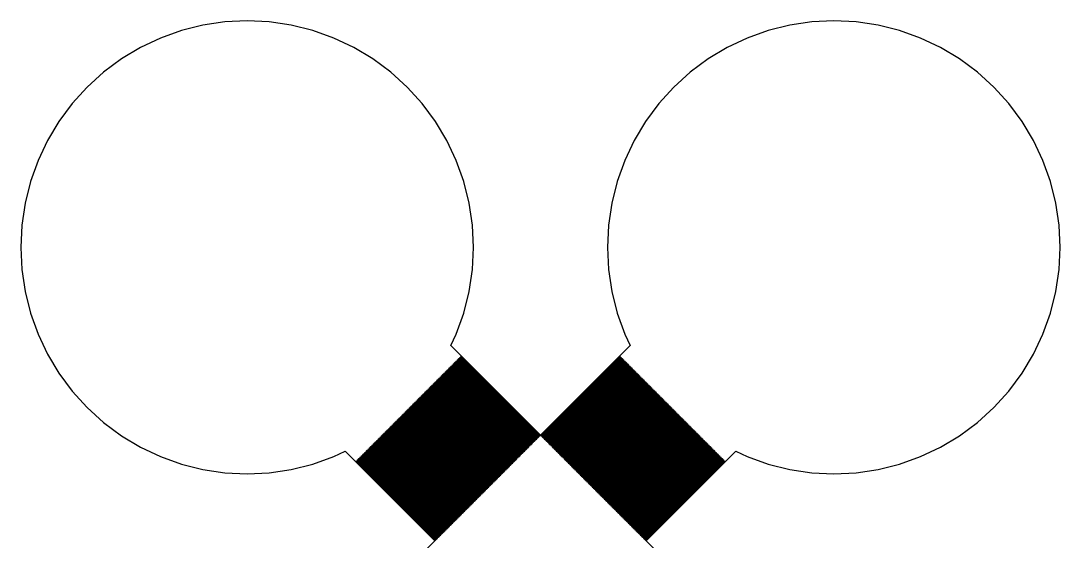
# Model space of a CAD drawing. Extents: x 1 to 107, y 1 to 71.
# Drawn here: x 1.03 to 16.97, y 45 to 52.97 of the extents above; entities that cross this region are included whole.
import ezdxf

# ---------------------------------------------------------------- set-up
doc = ezdxf.new("R2010")
doc.units = 0

msp = doc.modelspace()

# ---------------------------------------------------------------- linework, layer by layer
for p, q in [((4.16269, 52.9505), (3.82585, 52.9005)), ((4.50281, 52.9672), (4.16269, 52.9505)), ((4.84293, 52.9505), (4.50281, 52.9672)), ((5.17976, 52.9005), (4.84293, 52.9505)), ((13.1571, 52.9505), (12.8202, 52.9005)), ((13.4972, 52.9672), (13.1571, 52.9505)), ((13.8373, 52.9505), (13.4972, 52.9672)), ((14.1741, 52.9005), (13.8373, 52.9505)), ((3.49553, 52.8178), (3.1749, 52.703)), ((3.82585, 52.9005), (3.49553, 52.8178)), ((5.51009, 52.8178), (5.17976, 52.9005)), ((5.83072, 52.703), (5.51009, 52.8178)), ((12.4899, 52.8178), (12.1693, 52.703)), ((12.8202, 52.9005), (12.4899, 52.8178)), ((14.5045, 52.8178), (14.1741, 52.9005)), ((14.8251, 52.703), (14.5045, 52.8178)), ((3.1749, 52.703), (2.86707, 52.5574)), ((6.13855, 52.5574), (5.83072, 52.703)), ((12.1693, 52.703), (11.8615, 52.5574)), ((15.1329, 52.5574), (14.8251, 52.703)), ((2.86707, 52.5574), (2.57498, 52.3824)), ((6.43063, 52.3824), (6.13855, 52.5574)), ((11.8615, 52.5574), (11.5694, 52.3824)), ((15.425, 52.3824), (15.1329, 52.5574)), ((2.57498, 52.3824), (2.30147, 52.1795)), ((6.70415, 52.1795), (6.43063, 52.3824)), ((11.5694, 52.3824), (11.2959, 52.1795)), ((15.6985, 52.1795), (15.425, 52.3824)), ((2.30147, 52.1795), (2.04916, 51.9508)), ((6.95647, 51.9508), (6.70415, 52.1795)), ((11.2959, 52.1795), (11.0435, 51.9508)), ((15.9508, 51.9508), (15.6985, 52.1795)), ((2.04916, 51.9508), (1.82047, 51.6985)), ((7.18515, 51.6985), (6.95647, 51.9508)), ((11.0435, 51.9508), (10.8148, 51.6985)), ((16.1795, 51.6985), (15.9508, 51.9508)), ((1.82047, 51.6985), (1.61761, 51.425)), ((7.38802, 51.425), (7.18515, 51.6985)), ((10.8148, 51.6985), (10.612, 51.425)), ((16.3824, 51.425), (16.1795, 51.6985)), ((1.61761, 51.425), (1.44255, 51.1329)), ((7.56306, 51.1329), (7.38802, 51.425)), ((10.612, 51.425), (10.4369, 51.1329)), ((16.5574, 51.1329), (16.3824, 51.425)), ((1.44255, 51.1329), (1.29695, 50.8251)), ((7.70868, 50.8251), (7.56306, 51.1329)), ((10.4369, 51.1329), (10.2913, 50.8251)), ((16.703, 50.8251), (16.5574, 51.1329)), ((1.29695, 50.8251), (1.18224, 50.5045)), ((7.82339, 50.5045), (7.70868, 50.8251)), ((10.2913, 50.8251), (10.1766, 50.5045)), ((16.8178, 50.5045), (16.703, 50.8251)), ((1.18224, 50.5045), (1.09949, 50.1741)), ((7.90614, 50.1741), (7.82339, 50.5045)), ((10.1766, 50.5045), (10.0939, 50.1741)), ((16.9005, 50.1741), (16.8178, 50.5045)), ((1.09949, 50.1741), (1.04953, 49.8373)), ((7.9561, 49.8373), (7.90614, 50.1741)), ((10.0939, 50.1741), (10.0439, 49.8373)), ((16.9505, 49.8373), (16.9005, 50.1741)), ((1.04953, 49.8373), (1.03281, 49.4972)), ((7.97282, 49.4972), (7.9561, 49.8373)), ((10.0439, 49.8373), (10.0272, 49.4972)), ((16.9672, 49.4972), (16.9505, 49.8373)), ((1.03281, 49.4972), (1.04953, 49.1571)), ((7.9561, 49.1571), (7.97282, 49.4972)), ((10.0272, 49.4972), (10.0439, 49.1571)), ((16.9505, 49.1571), (16.9672, 49.4972)), ((1.04953, 49.1571), (1.09949, 48.8202)), ((7.90614, 48.8202), (7.9561, 49.1571)), ((10.0439, 49.1571), (10.0939, 48.8202)), ((16.9005, 48.8202), (16.9505, 49.1571)), ((1.09949, 48.8202), (1.18224, 48.4899)), ((7.82339, 48.4899), (7.90614, 48.8202)), ((10.0939, 48.8202), (10.1766, 48.4899)), ((16.8178, 48.4899), (16.9005, 48.8202)), ((1.18224, 48.4899), (1.29697, 48.1693)), ((7.70868, 48.1693), (7.82339, 48.4899)), ((10.1766, 48.4899), (10.2913, 48.1693)), ((16.703, 48.1693), (16.8178, 48.4899)), ((1.29697, 48.1693), (1.44255, 47.8615)), ((7.62561, 47.9937), (7.70868, 48.1693)), ((10.2913, 48.1693), (10.3744, 47.9937)), ((16.5574, 47.8615), (16.703, 48.1693)), ((9, 46.6192), (7.62561, 47.9937)), ((10.3744, 47.9937), (9, 46.6192)), ((1.44255, 47.8615), (1.61761, 47.5694)), ((7.75761, 47.8051), (7.76468, 47.8121)), ((8.97173, 46.591), (7.75761, 47.8051)), ((7.76468, 47.8121), (8.97879, 46.598)), ((7.77176, 47.8192), (7.77882, 47.8263)), ((8.98587, 46.6051), (7.77176, 47.8192)), ((7.77882, 47.8263), (8.99294, 46.6122)), ((9.00706, 46.6122), (10.2212, 47.8263)), ((10.2282, 47.8192), (9.01413, 46.6051)), ((9.02121, 46.598), (10.2353, 47.8121)), ((10.2424, 47.8051), (9.02827, 46.591)), ((10.2212, 47.8263), (10.2282, 47.8192)), ((10.2353, 47.8121), (10.2424, 47.8051)), ((16.3824, 47.5694), (16.5574, 47.8615)), ((7.60205, 47.6495), (7.60912, 47.6566)), ((8.81616, 46.4354), (7.60205, 47.6495)), ((7.60912, 47.6566), (8.82323, 46.4425)), ((7.6162, 47.6637), (7.62326, 47.6707)), ((8.83031, 46.4496), (7.6162, 47.6637)), ((7.62326, 47.6707), (8.83737, 46.4566)), ((7.63034, 47.6778), (7.63741, 47.6849)), ((8.84444, 46.4637), (7.63034, 47.6778)), ((7.63741, 47.6849), (8.85152, 46.4708)), ((7.64449, 47.6919), (7.65155, 47.699)), ((8.85858, 46.4778), (7.64449, 47.6919)), ((7.65155, 47.699), (8.86566, 46.4849)), ((7.65863, 47.7061), (7.6657, 47.7132)), ((8.87273, 46.492), (7.65863, 47.7061)), ((7.6657, 47.7132), (8.87981, 46.499)), ((7.67276, 47.7202), (7.67984, 47.7273)), ((8.88687, 46.5061), (7.67276, 47.7202)), ((7.67984, 47.7273), (8.89395, 46.5132)), ((7.6869, 47.7344), (7.69398, 47.7414)), ((8.90102, 46.5203), (7.6869, 47.7344)), ((7.69398, 47.7414), (8.9081, 46.5273)), ((7.70105, 47.7485), (7.70811, 47.7556)), ((8.91516, 46.5344), (7.70105, 47.7485)), ((7.70811, 47.7556), (8.92223, 46.5415)), ((7.71519, 47.7626), (7.72226, 47.7697)), ((8.92931, 46.5486), (7.71519, 47.7626)), ((7.72226, 47.7697), (8.93637, 46.5556)), ((7.72932, 47.7768), (7.7364, 47.7839)), ((8.94344, 46.5627), (7.72932, 47.7768)), ((7.7364, 47.7839), (8.95052, 46.5698)), ((7.74347, 47.7909), (7.75053, 47.798)), ((8.95758, 46.5768), (7.74347, 47.7909)), ((7.75053, 47.798), (8.96465, 46.5839)), ((9.03535, 46.5839), (10.2495, 47.798)), ((10.2565, 47.7909), (9.04242, 46.5768)), ((9.04948, 46.5698), (10.2636, 47.7839)), ((10.2707, 47.7768), (9.05656, 46.5627)), ((9.06363, 46.5556), (10.2777, 47.7697)), ((10.2848, 47.7626), (9.07069, 46.5486)), ((9.07777, 46.5415), (10.2919, 47.7556)), ((10.299, 47.7485), (9.08484, 46.5344)), ((9.0919, 46.5273), (10.306, 47.7414)), ((10.3131, 47.7344), (9.09898, 46.5203)), ((9.10605, 46.5132), (10.3202, 47.7273)), ((10.3272, 47.7202), (9.11313, 46.5061)), ((9.12019, 46.499), (10.3343, 47.7132)), ((10.3414, 47.7061), (9.12727, 46.492)), ((9.13434, 46.4849), (10.3484, 47.699)), ((10.3555, 47.6919), (9.14142, 46.4778)), ((9.14848, 46.4708), (10.3626, 47.6849)), ((10.3697, 47.6778), (9.15556, 46.4637)), ((9.16263, 46.4566), (10.3767, 47.6707)), ((10.3838, 47.6637), (9.16969, 46.4496)), ((9.17677, 46.4425), (10.3909, 47.6566)), ((10.3979, 47.6495), (9.18384, 46.4354)), ((10.2495, 47.798), (10.2565, 47.7909)), ((10.2636, 47.7839), (10.2707, 47.7768)), ((10.2777, 47.7697), (10.2848, 47.7626)), ((10.2919, 47.7556), (10.299, 47.7485)), ((10.306, 47.7414), (10.3131, 47.7344)), ((10.3202, 47.7273), (10.3272, 47.7202)), ((10.3343, 47.7132), (10.3414, 47.7061)), ((10.3484, 47.699), (10.3555, 47.6919)), ((10.3626, 47.6849), (10.3697, 47.6778)), ((10.3767, 47.6707), (10.3838, 47.6637)), ((10.3909, 47.6566), (10.3979, 47.6495)), ((1.61761, 47.5694), (1.82047, 47.2959)), ((7.43234, 47.4798), (7.43942, 47.4869)), ((7.43942, 47.4869), (8.65353, 46.2728)), ((7.44649, 47.494), (7.45355, 47.501)), ((8.6606, 46.2798), (7.44649, 47.494)), ((7.45355, 47.501), (8.66766, 46.2869)), ((7.46063, 47.5081), (7.4677, 47.5152)), ((8.67474, 46.294), (7.46063, 47.5081)), ((7.4677, 47.5152), (8.68181, 46.3011)), ((7.47476, 47.5222), (7.48184, 47.5293)), ((8.68887, 46.3081), (7.47476, 47.5222)), ((7.48184, 47.5293), (8.69595, 46.3152)), ((7.48891, 47.5364), (7.49599, 47.5434)), ((8.70302, 46.3223), (7.48891, 47.5364)), ((7.49599, 47.5434), (8.7101, 46.3293)), ((7.50307, 47.5505), (7.51013, 47.5576)), ((8.71716, 46.3364), (7.50307, 47.5505)), ((7.51013, 47.5576), (8.72424, 46.3435)), ((7.51721, 47.5647), (7.52428, 47.5717)), ((8.73131, 46.3506), (7.51721, 47.5647)), ((7.52428, 47.5717), (8.73839, 46.3576)), ((7.53134, 47.5788), (7.53842, 47.5859)), ((8.74545, 46.3647), (7.53134, 47.5788)), ((7.53842, 47.5859), (8.75253, 46.3718)), ((7.54549, 47.5929), (7.55255, 47.6)), ((8.7596, 46.3788), (7.54549, 47.5929)), ((7.55255, 47.6), (8.76666, 46.3859)), ((7.55963, 47.6071), (7.5667, 47.6142)), ((8.77374, 46.393), (7.55963, 47.6071)), ((7.5667, 47.6142), (8.78081, 46.4001)), ((7.57376, 47.6212), (7.58084, 47.6283)), ((8.78787, 46.4071), (7.57376, 47.6212)), ((7.58084, 47.6283), (8.79495, 46.4142)), ((7.58791, 47.6354), (7.59499, 47.6425)), ((8.80202, 46.4213), (7.58791, 47.6354)), ((7.59499, 47.6425), (8.8091, 46.4283)), ((9.1909, 46.4283), (10.405, 47.6425)), ((10.4121, 47.6354), (9.19798, 46.4213)), ((9.20505, 46.4142), (10.4192, 47.6283)), ((10.4262, 47.6212), (9.21213, 46.4071)), ((9.21919, 46.4001), (10.4333, 47.6142)), ((10.4404, 47.6071), (9.22626, 46.393)), ((9.23334, 46.3859), (10.4474, 47.6)), ((10.4545, 47.5929), (9.2404, 46.3788)), ((9.24747, 46.3718), (10.4616, 47.5859)), ((10.4687, 47.5788), (9.25455, 46.3647)), ((9.26161, 46.3576), (10.4757, 47.5717)), ((10.4828, 47.5647), (9.26869, 46.3506)), ((9.27576, 46.3435), (10.4899, 47.5576)), ((10.4969, 47.5505), (9.28284, 46.3364)), ((9.2899, 46.3293), (10.504, 47.5434)), ((10.5111, 47.5364), (9.29698, 46.3223)), ((9.30405, 46.3152), (10.5182, 47.5293)), ((10.5252, 47.5222), (9.31113, 46.3081)), ((9.31819, 46.3011), (10.5323, 47.5152)), ((10.5394, 47.5081), (9.32526, 46.294)), ((9.33234, 46.2869), (10.5464, 47.501)), ((10.5535, 47.494), (9.3394, 46.2798)), ((9.34647, 46.2728), (10.5606, 47.4869)), ((10.405, 47.6425), (10.4121, 47.6354)), ((10.4192, 47.6283), (10.4262, 47.6212)), ((10.4333, 47.6142), (10.4404, 47.6071)), ((10.4474, 47.6), (10.4545, 47.5929)), ((10.4616, 47.5859), (10.4687, 47.5788)), ((10.4757, 47.5717), (10.4828, 47.5647)), ((10.4899, 47.5576), (10.4969, 47.5505)), ((10.504, 47.5434), (10.5111, 47.5364)), ((10.5182, 47.5293), (10.5252, 47.5222)), ((10.5323, 47.5152), (10.5394, 47.5081)), ((10.5464, 47.501), (10.5535, 47.494)), ((10.5606, 47.4869), (10.5677, 47.4798)), ((16.1795, 47.2959), (16.3824, 47.5694)), ((7.27678, 47.3242), (7.28386, 47.3313)), ((7.28386, 47.3313), (8.49797, 46.1172)), ((7.29092, 47.3384), (7.29799, 47.3455)), ((8.50504, 46.1243), (7.29092, 47.3384)), ((7.29799, 47.3455), (8.5121, 46.1313)), ((7.30507, 47.3525), (7.31213, 47.3596)), ((8.51918, 46.1384), (7.30507, 47.3525)), ((7.31213, 47.3596), (8.52625, 46.1455)), ((7.3192, 47.3667), (7.32628, 47.3737)), ((8.53331, 46.1526), (7.3192, 47.3667)), ((7.32628, 47.3737), (8.54039, 46.1596)), ((7.33334, 47.3808), (7.34042, 47.3879)), ((8.54745, 46.1667), (7.33334, 47.3808)), ((7.34042, 47.3879), (8.55453, 46.1738)), ((7.34749, 47.395), (7.35457, 47.402)), ((8.5616, 46.1808), (7.34749, 47.395)), ((7.35457, 47.402), (8.56866, 46.1879)), ((7.36163, 47.4091), (7.36871, 47.4162)), ((8.57574, 46.195), (7.36163, 47.4091)), ((7.36871, 47.4162), (8.58282, 46.2021)), ((7.37578, 47.4232), (7.38286, 47.4303)), ((8.58989, 46.2091), (7.37578, 47.4232)), ((7.38286, 47.4303), (8.59697, 46.2162)), ((7.38992, 47.4374), (7.39699, 47.4444)), ((8.60403, 46.2233), (7.38992, 47.4374)), ((7.39699, 47.4444), (8.6111, 46.2303)), ((7.40407, 47.4515), (7.41113, 47.4586)), ((8.61818, 46.2374), (7.40407, 47.4515)), ((7.41113, 47.4586), (8.62524, 46.2445)), ((7.41821, 47.4657), (7.42528, 47.4727)), ((8.63232, 46.2516), (7.41821, 47.4657)), ((7.42528, 47.4727), (8.63939, 46.2586)), ((8.64645, 46.2657), (7.43234, 47.4798)), ((10.5677, 47.4798), (9.35355, 46.2657)), ((9.36061, 46.2586), (10.5747, 47.4727)), ((10.5818, 47.4657), (9.36768, 46.2516)), ((9.37476, 46.2445), (10.5889, 47.4586)), ((10.5959, 47.4515), (9.38182, 46.2374)), ((9.3889, 46.2303), (10.603, 47.4444)), ((10.6101, 47.4374), (9.39597, 46.2233)), ((9.40303, 46.2162), (10.6171, 47.4303)), ((10.6242, 47.4232), (9.41011, 46.2091)), ((9.41718, 46.2021), (10.6313, 47.4162)), ((10.6384, 47.4091), (9.42426, 46.195)), ((9.43134, 46.1879), (10.6454, 47.402)), ((10.6525, 47.395), (9.4384, 46.1808)), ((9.44547, 46.1738), (10.6596, 47.3879)), ((10.6667, 47.3808), (9.45255, 46.1667)), ((9.45961, 46.1596), (10.6737, 47.3737)), ((10.6808, 47.3667), (9.46669, 46.1526)), ((9.47375, 46.1455), (10.6879, 47.3596)), ((10.6949, 47.3525), (9.48082, 46.1384)), ((9.4879, 46.1313), (10.702, 47.3455)), ((10.7091, 47.3384), (9.49496, 46.1243)), ((9.50203, 46.1172), (10.7161, 47.3313)), ((10.5747, 47.4727), (10.5818, 47.4657)), ((10.5889, 47.4586), (10.5959, 47.4515)), ((10.603, 47.4444), (10.6101, 47.4374)), ((10.6171, 47.4303), (10.6242, 47.4232)), ((10.6313, 47.4162), (10.6384, 47.4091)), ((10.6454, 47.402), (10.6525, 47.395)), ((10.6596, 47.3879), (10.6667, 47.3808)), ((10.6737, 47.3737), (10.6808, 47.3667)), ((10.6879, 47.3596), (10.6949, 47.3525)), ((10.702, 47.3455), (10.7091, 47.3384)), ((10.7161, 47.3313), (10.7232, 47.3242)), ((1.82047, 47.2959), (2.04916, 47.0435)), ((7.12122, 47.1687), (7.1283, 47.1758)), ((8.33533, 45.9546), (7.12122, 47.1687)), ((7.1283, 47.1758), (8.34241, 45.9617)), ((7.13536, 47.1828), (7.14243, 47.1899)), ((8.34947, 45.9687), (7.13536, 47.1828)), ((7.14243, 47.1899), (8.35654, 45.9758)), ((7.14951, 47.197), (7.15657, 47.204)), ((8.36362, 45.9829), (7.14951, 47.197)), ((7.15657, 47.204), (8.37068, 45.9899)), ((7.16365, 47.2111), (7.17072, 47.2182)), ((8.37776, 45.997), (7.16365, 47.2111)), ((7.17072, 47.2182), (8.38483, 46.0041)), ((7.17778, 47.2253), (7.18486, 47.2323)), ((8.39189, 46.0111), (7.17778, 47.2253)), ((7.18486, 47.2323), (8.39897, 46.0182)), ((7.19193, 47.2394), (7.19901, 47.2465)), ((8.40604, 46.0253), (7.19193, 47.2394)), ((7.19901, 47.2465), (8.4131, 46.0323)), ((7.20607, 47.2535), (7.21315, 47.2606)), ((8.42018, 46.0394), (7.20607, 47.2535)), ((7.21315, 47.2606), (8.42725, 46.0465)), ((7.22021, 47.2677), (7.22729, 47.2747)), ((8.43433, 46.0536), (7.22021, 47.2677)), ((7.22729, 47.2747), (8.44139, 46.0606)), ((7.23436, 47.2818), (7.24144, 47.2889)), ((8.44847, 46.0677), (7.23436, 47.2818)), ((7.24144, 47.2889), (8.45554, 46.0748)), ((7.2485, 47.296), (7.25557, 47.303)), ((8.46262, 46.0818), (7.2485, 47.296)), ((7.25557, 47.303), (8.46968, 46.0889)), ((7.26265, 47.3101), (7.26971, 47.3172)), ((8.47676, 46.096), (7.26265, 47.3101)), ((7.26971, 47.3172), (8.48383, 46.1031)), ((8.49089, 46.1101), (7.27678, 47.3242)), ((10.7232, 47.3242), (9.50911, 46.1101)), ((9.51617, 46.1031), (10.7303, 47.3172)), ((10.7374, 47.3101), (9.52324, 46.096)), ((9.53032, 46.0889), (10.7444, 47.303)), ((10.7515, 47.296), (9.53738, 46.0818)), ((9.54446, 46.0748), (10.7586, 47.2889)), ((10.7656, 47.2818), (9.55153, 46.0677)), ((9.55861, 46.0606), (10.7727, 47.2747)), ((10.7798, 47.2677), (9.56567, 46.0536)), ((9.57275, 46.0465), (10.7868, 47.2606)), ((10.7939, 47.2535), (9.57982, 46.0394)), ((9.5869, 46.0323), (10.801, 47.2465)), ((10.8081, 47.2394), (9.59396, 46.0253)), ((9.60103, 46.0182), (10.8151, 47.2323)), ((10.8222, 47.2253), (9.60811, 46.0111)), ((9.61517, 46.0041), (10.8293, 47.2182)), ((10.8363, 47.2111), (9.62224, 45.997)), ((9.62932, 45.9899), (10.8434, 47.204)), ((10.8505, 47.197), (9.63638, 45.9829)), ((9.64346, 45.9758), (10.8576, 47.1899)), ((10.8646, 47.1828), (9.65053, 45.9687)), ((9.65759, 45.9617), (10.8717, 47.1758)), ((10.8788, 47.1687), (9.66467, 45.9546)), ((10.7303, 47.3172), (10.7374, 47.3101)), ((10.7444, 47.303), (10.7515, 47.296)), ((10.7586, 47.2889), (10.7656, 47.2818)), ((10.7727, 47.2747), (10.7798, 47.2677)), ((10.7868, 47.2606), (10.7939, 47.2535)), ((10.801, 47.2465), (10.8081, 47.2394)), ((10.8151, 47.2323), (10.8222, 47.2253)), ((10.8293, 47.2182), (10.8363, 47.2111)), ((10.8434, 47.204), (10.8505, 47.197)), ((10.8576, 47.1899), (10.8646, 47.1828)), ((10.8717, 47.1758), (10.8788, 47.1687)), ((15.9508, 47.0435), (16.1795, 47.2959)), ((2.04916, 47.0435), (2.30148, 46.8148)), ((6.96567, 47.0131), (6.97273, 47.0202)), ((8.17978, 45.799), (6.96567, 47.0131)), ((6.97273, 47.0202), (8.18684, 45.8061)), ((6.9798, 47.0273), (6.98688, 47.0343)), ((8.19391, 45.8132), (6.9798, 47.0273)), ((6.98688, 47.0343), (8.20099, 45.8202)), ((6.99394, 47.0414), (7.00101, 47.0485)), ((8.20805, 45.8273), (6.99394, 47.0414)), ((7.00101, 47.0485), (8.21512, 45.8344)), ((7.00809, 47.0556), (7.01515, 47.0626)), ((8.2222, 45.8414), (7.00809, 47.0556)), ((7.01515, 47.0626), (8.22926, 45.8485)), ((7.02222, 47.0697), (7.0293, 47.0768)), ((8.23633, 45.8556), (7.02222, 47.0697)), ((7.0293, 47.0768), (8.24341, 45.8627)), ((7.03636, 47.0838), (7.04343, 47.0909)), ((8.25047, 45.8697), (7.03636, 47.0838)), ((7.04343, 47.0909), (8.25754, 45.8768)), ((7.05051, 47.098), (7.05757, 47.105)), ((8.26462, 45.8839), (7.05051, 47.098)), ((7.05757, 47.105), (8.27168, 45.8909)), ((7.06465, 47.1121), (7.07172, 47.1192)), ((8.27876, 45.898), (7.06465, 47.1121)), ((7.07172, 47.1192), (8.28583, 45.9051)), ((7.0788, 47.1263), (7.08588, 47.1333)), ((8.29291, 45.9121), (7.0788, 47.1263)), ((7.08588, 47.1333), (8.29997, 45.9192)), ((7.09294, 47.1404), (7.10001, 47.1475)), ((8.30705, 45.9263), (7.09294, 47.1404)), ((7.10001, 47.1475), (8.31412, 45.9333)), ((7.10709, 47.1545), (7.11415, 47.1616)), ((8.3212, 45.9404), (7.10709, 47.1545)), ((7.11415, 47.1616), (8.32826, 45.9475)), ((9.67174, 45.9475), (10.8858, 47.1616)), ((10.8929, 47.1545), (9.6788, 45.9404)), ((9.68588, 45.9333), (10.9, 47.1475)), ((10.9071, 47.1404), (9.69295, 45.9263)), ((9.70003, 45.9192), (10.9141, 47.1333)), ((10.9212, 47.1263), (9.70709, 45.9121)), ((9.71417, 45.9051), (10.9283, 47.1192)), ((10.9353, 47.1121), (9.72124, 45.898)), ((9.72832, 45.8909), (10.9424, 47.105)), ((10.9495, 47.098), (9.73538, 45.8839)), ((9.74246, 45.8768), (10.9566, 47.0909)), ((10.9636, 47.0838), (9.74953, 45.8697)), ((9.75659, 45.8627), (10.9707, 47.0768)), ((10.9778, 47.0697), (9.76367, 45.8556)), ((9.77074, 45.8485), (10.9848, 47.0626)), ((10.9919, 47.0556), (9.7778, 45.8414)), ((9.78488, 45.8344), (10.999, 47.0485)), ((11.0061, 47.0414), (9.79195, 45.8273)), ((9.79901, 45.8202), (11.0131, 47.0343)), ((11.0202, 47.0273), (9.80609, 45.8132)), ((9.81316, 45.8061), (11.0273, 47.0202)), ((11.0343, 47.0131), (9.82022, 45.799)), ((10.8858, 47.1616), (10.8929, 47.1545)), ((10.9, 47.1475), (10.9071, 47.1404)), ((10.9141, 47.1333), (10.9212, 47.1263)), ((10.9283, 47.1192), (10.9353, 47.1121)), ((10.9424, 47.105), (10.9495, 47.098)), ((10.9566, 47.0909), (10.9636, 47.0838)), ((10.9707, 47.0768), (10.9778, 47.0697)), ((10.9848, 47.0626), (10.9919, 47.0556)), ((10.999, 47.0485), (11.0061, 47.0414)), ((11.0131, 47.0343), (11.0202, 47.0273)), ((11.0273, 47.0202), (11.0343, 47.0131)), ((15.6985, 46.8148), (15.9508, 47.0435)), ((6.79596, 46.8434), (6.80302, 46.8505)), ((6.80302, 46.8505), (8.01714, 45.6364)), ((6.8101, 46.8576), (6.81717, 46.8646)), ((8.02422, 45.6435), (6.8101, 46.8576)), ((6.81717, 46.8646), (8.03128, 45.6505)), ((6.82425, 46.8717), (6.83131, 46.8788)), ((8.03835, 45.6576), (6.82425, 46.8717)), ((6.83131, 46.8788), (8.04543, 45.6647)), ((6.83839, 46.8858), (6.84546, 46.8929)), ((8.05251, 45.6717), (6.83839, 46.8858)), ((6.84546, 46.8929), (8.05957, 45.6788)), ((6.85254, 46.9), (6.8596, 46.9071)), ((8.06665, 45.6859), (6.85254, 46.9)), ((6.8596, 46.9071), (8.07372, 45.6929)), ((6.86667, 46.9141), (6.87375, 46.9212)), ((8.08078, 45.7), (6.86667, 46.9141)), ((6.87375, 46.9212), (8.08786, 45.7071)), ((6.88081, 46.9283), (6.88788, 46.9353)), ((8.09492, 45.7142), (6.88081, 46.9283)), ((6.88788, 46.9353), (8.10199, 45.7212)), ((6.89496, 46.9424), (6.90202, 46.9495)), ((8.10907, 45.7283), (6.89496, 46.9424)), ((6.90202, 46.9495), (8.11613, 45.7354)), ((6.9091, 46.9566), (6.91617, 46.9636)), ((8.12321, 45.7425), (6.9091, 46.9566)), ((6.91617, 46.9636), (8.13028, 45.7495)), ((6.92323, 46.9707), (6.93031, 46.9778)), ((8.13734, 45.7566), (6.92323, 46.9707)), ((6.93031, 46.9778), (8.14442, 45.7637)), ((6.93738, 46.9848), (6.94444, 46.9919)), ((8.15149, 45.7707), (6.93738, 46.9848)), ((6.94444, 46.9919), (8.15855, 45.7778)), ((6.95152, 46.999), (6.95859, 47.0061)), ((8.16563, 45.7849), (6.95152, 46.999)), ((6.95859, 47.0061), (8.1727, 45.7919)), ((9.8273, 45.7919), (11.0414, 47.0061)), ((11.0485, 46.999), (9.83437, 45.7849)), ((9.84145, 45.7778), (11.0556, 46.9919)), ((11.0626, 46.9848), (9.84851, 45.7707)), ((9.85558, 45.7637), (11.0697, 46.9778)), ((11.0768, 46.9707), (9.86266, 45.7566)), ((9.86972, 45.7495), (11.0838, 46.9636)), ((11.0909, 46.9566), (9.87679, 45.7425)), ((9.88387, 45.7354), (11.098, 46.9495)), ((11.105, 46.9424), (9.89093, 45.7283)), ((9.89801, 45.7212), (11.1121, 46.9353)), ((11.1192, 46.9283), (9.90508, 45.7142)), ((9.91214, 45.7071), (11.1263, 46.9212)), ((11.1333, 46.9141), (9.91922, 45.7)), ((9.92628, 45.6929), (11.1404, 46.9071)), ((11.1475, 46.9), (9.93335, 45.6859)), ((9.94043, 45.6788), (11.1545, 46.8929)), ((11.1616, 46.8858), (9.94749, 45.6717)), ((9.95457, 45.6647), (11.1687, 46.8788)), ((11.1758, 46.8717), (9.96165, 45.6576)), ((9.96872, 45.6505), (11.1828, 46.8646)), ((11.1899, 46.8576), (9.97578, 45.6435)), ((9.98286, 45.6364), (11.197, 46.8505)), ((11.0414, 47.0061), (11.0485, 46.999)), ((11.0556, 46.9919), (11.0626, 46.9848)), ((11.0697, 46.9778), (11.0768, 46.9707)), ((11.0838, 46.9636), (11.0909, 46.9566)), ((11.098, 46.9495), (11.105, 46.9424)), ((11.1121, 46.9353), (11.1192, 46.9283)), ((11.1263, 46.9212), (11.1333, 46.9141)), ((11.1404, 46.9071), (11.1475, 46.9)), ((11.1545, 46.8929), (11.1616, 46.8858)), ((11.1687, 46.8788), (11.1758, 46.8717)), ((11.1828, 46.8646), (11.1899, 46.8576)), ((11.197, 46.8505), (11.204, 46.8434)), ((2.30148, 46.8148), (2.57498, 46.612)), ((6.6404, 46.6879), (6.64746, 46.6949)), ((7.85451, 45.4738), (6.6404, 46.6879)), ((6.64746, 46.6949), (7.86157, 45.4808)), ((6.65454, 46.702), (6.66161, 46.7091)), ((7.86865, 45.4879), (6.65454, 46.702)), ((6.66161, 46.7091), (7.87572, 45.495)), ((6.66869, 46.7161), (6.67575, 46.7232)), ((7.88278, 45.502), (6.66869, 46.7161)), ((6.67575, 46.7232), (7.88986, 45.5091)), ((6.68283, 46.7303), (6.6899, 46.7374)), ((7.89693, 45.5162), (6.68283, 46.7303)), ((6.6899, 46.7374), (7.90401, 45.5232)), ((6.69698, 46.7444), (6.70404, 46.7515)), ((7.91107, 45.5303), (6.69698, 46.7444)), ((6.70404, 46.7515), (7.91815, 45.5374)), ((6.71111, 46.7586), (6.71819, 46.7656)), ((7.92522, 45.5445), (6.71111, 46.7586)), ((6.71819, 46.7656), (7.9323, 45.5515)), ((6.72525, 46.7727), (6.73233, 46.7798)), ((7.93936, 45.5586), (6.72525, 46.7727)), ((6.73233, 46.7798), (7.94644, 45.5657)), ((6.7394, 46.7868), (6.74646, 46.7939)), ((7.95351, 45.5728), (6.7394, 46.7868)), ((6.74646, 46.7939), (7.96057, 45.5798)), ((6.75354, 46.801), (6.7606, 46.8081)), ((7.96765, 45.5869), (6.75354, 46.801)), ((6.7606, 46.8081), (7.97472, 45.594)), ((6.76767, 46.8151), (6.77475, 46.8222)), ((7.98178, 45.601), (6.76767, 46.8151)), ((6.77475, 46.8222), (7.98886, 45.6081)), ((6.78181, 46.8293), (6.78888, 46.8363)), ((7.99593, 45.6152), (6.78181, 46.8293)), ((6.78888, 46.8363), (8.00299, 45.6222)), ((8.01007, 45.6293), (6.79596, 46.8434)), ((11.204, 46.8434), (9.98993, 45.6293)), ((9.99701, 45.6222), (11.2111, 46.8363)), ((11.2182, 46.8293), (10.0041, 45.6152)), ((10.0111, 45.6081), (11.2253, 46.8222)), ((11.2323, 46.8151), (10.0182, 45.601)), ((10.0253, 45.594), (11.2394, 46.8081)), ((11.2465, 46.801), (10.0323, 45.5869)), ((10.0394, 45.5798), (11.2535, 46.7939)), ((11.2606, 46.7868), (10.0465, 45.5728)), ((10.0536, 45.5657), (11.2677, 46.7798)), ((11.2747, 46.7727), (10.0606, 45.5586)), ((10.0677, 45.5515), (11.2818, 46.7656)), ((11.2889, 46.7586), (10.0748, 45.5445)), ((10.0818, 45.5374), (11.296, 46.7515)), ((11.303, 46.7444), (10.0889, 45.5303)), ((10.096, 45.5232), (11.3101, 46.7374)), ((11.3172, 46.7303), (10.1031, 45.5162)), ((10.1101, 45.5091), (11.3242, 46.7232)), ((11.3313, 46.7161), (10.1172, 45.502)), ((10.1243, 45.495), (11.3384, 46.7091)), ((11.3455, 46.702), (10.1313, 45.4879)), ((10.1384, 45.4808), (11.3525, 46.6949)), ((11.3596, 46.6879), (10.1455, 45.4738)), ((11.2111, 46.8363), (11.2182, 46.8293)), ((11.2253, 46.8222), (11.2323, 46.8151)), ((11.2394, 46.8081), (11.2465, 46.801)), ((11.2535, 46.7939), (11.2606, 46.7868)), ((11.2677, 46.7798), (11.2747, 46.7727)), ((11.2818, 46.7656), (11.2889, 46.7586)), ((11.296, 46.7515), (11.303, 46.7444)), ((11.3101, 46.7374), (11.3172, 46.7303)), ((11.3242, 46.7232), (11.3313, 46.7161)), ((11.3384, 46.7091), (11.3455, 46.702)), ((11.3525, 46.6949), (11.3596, 46.6879)), ((15.425, 46.612), (15.6985, 46.8148)), ((2.57498, 46.612), (2.86708, 46.4369)), ((6.48483, 46.5323), (6.4919, 46.5394)), ((7.69894, 45.3182), (6.48483, 46.5323)), ((6.4919, 46.5394), (7.70601, 45.3253)), ((6.49898, 46.5464), (6.50604, 46.5535)), ((7.71309, 45.3323), (6.49898, 46.5464)), ((6.50604, 46.5535), (7.72015, 45.3394)), ((6.51311, 46.5606), (6.52019, 46.5677)), ((7.72722, 45.3465), (6.51311, 46.5606)), ((6.52019, 46.5677), (7.7343, 45.3535)), ((6.52725, 46.5747), (6.53433, 46.5818)), ((7.74136, 45.3606), (6.52725, 46.5747)), ((6.53433, 46.5818), (7.74844, 45.3677)), ((6.5414, 46.5889), (6.54848, 46.5959)), ((7.75551, 45.3748), (6.5414, 46.5889)), ((6.54848, 46.5959), (7.76259, 45.3818)), ((6.55556, 46.603), (6.56262, 46.6101)), ((7.76965, 45.3889), (6.55556, 46.603)), ((6.56262, 46.6101), (7.77673, 45.396)), ((6.56969, 46.6171), (6.57677, 46.6242)), ((7.7838, 45.403), (6.56969, 46.6171)), ((6.57677, 46.6242), (7.79088, 45.4101)), ((6.58383, 46.6313), (6.5909, 46.6384)), ((7.79794, 45.4172), (6.58383, 46.6313)), ((6.5909, 46.6384), (7.80501, 45.4243)), ((6.59798, 46.6454), (6.60504, 46.6525)), ((7.81209, 45.4313), (6.59798, 46.6454)), ((6.60504, 46.6525), (7.81915, 45.4384)), ((6.61211, 46.6596), (6.61919, 46.6667)), ((7.82622, 45.4455), (6.61211, 46.6596)), ((6.61919, 46.6667), (7.8333, 45.4525)), ((6.62625, 46.6737), (6.63333, 46.6808)), ((7.84036, 45.4596), (6.62625, 46.6737)), ((6.63333, 46.6808), (7.84744, 45.4667)), ((8.92223, 46.5415), (8.91516, 46.5344)), ((8.93637, 46.5556), (8.92931, 46.5486)), ((8.95052, 46.5698), (8.94344, 46.5627)), ((8.96465, 46.5839), (8.95758, 46.5768)), ((8.97879, 46.598), (8.97173, 46.591)), ((8.99294, 46.6122), (8.98587, 46.6051)), ((9.01413, 46.6051), (9.00706, 46.6122)), ((9.02827, 46.591), (9.02121, 46.598)), ((9.04242, 46.5768), (9.03535, 46.5839)), ((9.05656, 46.5627), (9.04948, 46.5698)), ((9.07069, 46.5486), (9.06363, 46.5556)), ((9.08484, 46.5344), (9.07777, 46.5415)), ((10.1526, 45.4667), (11.3667, 46.6808)), ((11.3737, 46.6737), (10.1596, 45.4596)), ((10.1667, 45.4525), (11.3808, 46.6667)), ((11.3879, 46.6596), (10.1738, 45.4455)), ((10.1808, 45.4384), (11.395, 46.6525)), ((11.402, 46.6454), (10.1879, 45.4313)), ((10.195, 45.4243), (11.4091, 46.6384)), ((11.4162, 46.6313), (10.2021, 45.4172)), ((10.2091, 45.4101), (11.4232, 46.6242)), ((11.4303, 46.6171), (10.2162, 45.403)), ((10.2233, 45.396), (11.4374, 46.6101)), ((11.4444, 46.603), (10.2303, 45.3889)), ((10.2374, 45.3818), (11.4515, 46.5959)), ((11.4586, 46.5889), (10.2445, 45.3748)), ((10.2516, 45.3677), (11.4657, 46.5818)), ((11.4727, 46.5747), (10.2586, 45.3606)), ((10.2657, 45.3535), (11.4798, 46.5677)), ((11.4869, 46.5606), (10.2728, 45.3465)), ((10.2798, 45.3394), (11.494, 46.5535)), ((11.501, 46.5464), (10.2869, 45.3323)), ((10.294, 45.3253), (11.5081, 46.5394)), ((11.5152, 46.5323), (10.3011, 45.3182)), ((11.3667, 46.6808), (11.3737, 46.6737)), ((11.3808, 46.6667), (11.3879, 46.6596)), ((11.395, 46.6525), (11.402, 46.6454)), ((11.4091, 46.6384), (11.4162, 46.6313)), ((11.4232, 46.6242), (11.4303, 46.6171)), ((11.4374, 46.6101), (11.4444, 46.603)), ((11.4515, 46.5959), (11.4586, 46.5889)), ((11.4657, 46.5818), (11.4727, 46.5747)), ((11.4798, 46.5677), (11.4869, 46.5606)), ((11.494, 46.5535), (11.501, 46.5464)), ((11.5081, 46.5394), (11.5152, 46.5323)), ((15.1329, 46.4369), (15.425, 46.612)), ((2.86708, 46.4369), (3.17491, 46.2913)), ((5.83072, 46.2913), (6.00635, 46.3744)), ((6.00635, 46.3744), (7.38075, 45)), ((6.31512, 46.3626), (6.3222, 46.3697)), ((6.3222, 46.3697), (7.53632, 45.1556)), ((6.32927, 46.3767), (6.33633, 46.3838)), ((7.54338, 45.1626), (6.32927, 46.3767)), ((6.33633, 46.3838), (7.55045, 45.1697)), ((6.34341, 46.3909), (6.35048, 46.3979)), ((7.55753, 45.1768), (6.34341, 46.3909)), ((6.35048, 46.3979), (7.56459, 45.1838)), ((6.35754, 46.405), (6.36462, 46.4121)), ((7.57166, 45.1909), (6.35754, 46.405)), ((6.36462, 46.4121), (7.57874, 45.198)), ((6.37169, 46.4192), (6.37877, 46.4262)), ((7.5858, 45.205), (6.37169, 46.4192)), ((6.37877, 46.4262), (7.59288, 45.2121)), ((6.38583, 46.4333), (6.39291, 46.4404)), ((7.59995, 45.2192), (6.38583, 46.4333)), ((6.39291, 46.4404), (7.60701, 45.2263)), ((6.39998, 46.4474), (6.40706, 46.4545)), ((7.61409, 45.2333), (6.39998, 46.4474)), ((6.40706, 46.4545), (7.62115, 45.2404)), ((6.41412, 46.4616), (6.4212, 46.4687)), ((7.62823, 45.2475), (6.41412, 46.4616)), ((6.4212, 46.4687), (7.63531, 45.2545)), ((6.42827, 46.4757), (6.43533, 46.4828)), ((7.64238, 45.2616), (6.42827, 46.4757)), ((6.43533, 46.4828), (7.64944, 45.2687)), ((6.44241, 46.4899), (6.44948, 46.4969)), ((7.65652, 45.2758), (6.44241, 46.4899)), ((6.44948, 46.4969), (7.66359, 45.2828)), ((6.45656, 46.504), (6.46362, 46.5111)), ((7.67067, 45.2899), (6.45656, 46.504)), ((6.46362, 46.5111), (7.67773, 45.297)), ((6.47069, 46.5182), (6.47777, 46.5252)), ((7.6848, 45.304), (6.47069, 46.5182)), ((6.47777, 46.5252), (7.69188, 45.3111)), ((8.75253, 46.3718), (8.74545, 46.3647)), ((8.76666, 46.3859), (8.7596, 46.3788)), ((8.78081, 46.4001), (8.77374, 46.393)), ((8.79495, 46.4142), (8.78787, 46.4071)), ((8.8091, 46.4283), (8.80202, 46.4213)), ((8.82323, 46.4425), (8.81616, 46.4354)), ((8.83737, 46.4566), (8.83031, 46.4496)), ((8.85152, 46.4708), (8.84444, 46.4637)), ((8.86566, 46.4849), (8.85858, 46.4778)), ((8.87981, 46.499), (8.87273, 46.492)), ((8.89395, 46.5132), (8.88687, 46.5061)), ((8.9081, 46.5273), (8.90102, 46.5203)), ((9.09898, 46.5203), (9.0919, 46.5273)), ((9.11313, 46.5061), (9.10605, 46.5132)), ((9.12727, 46.492), (9.12019, 46.499)), ((9.14142, 46.4778), (9.13434, 46.4849)), ((9.15556, 46.4637), (9.14848, 46.4708)), ((9.16969, 46.4496), (9.16263, 46.4566)), ((9.18384, 46.4354), (9.17677, 46.4425)), ((9.19798, 46.4213), (9.1909, 46.4283)), ((9.21213, 46.4071), (9.20505, 46.4142)), ((9.22626, 46.393), (9.21919, 46.4001)), ((9.2404, 46.3788), (9.23334, 46.3859)), ((9.25455, 46.3647), (9.24747, 46.3718)), ((10.3081, 45.3111), (11.5222, 46.5252)), ((11.5293, 46.5182), (10.3152, 45.304)), ((10.3223, 45.297), (11.5364, 46.5111)), ((11.5434, 46.504), (10.3293, 45.2899)), ((10.3364, 45.2828), (11.5505, 46.4969)), ((11.5576, 46.4899), (10.3435, 45.2758)), ((10.3506, 45.2687), (11.5647, 46.4828)), ((11.5717, 46.4757), (10.3576, 45.2616)), ((10.3647, 45.2545), (11.5788, 46.4687)), ((11.5859, 46.4616), (10.3718, 45.2475)), ((10.3788, 45.2404), (11.5929, 46.4545)), ((11.6, 46.4474), (10.3859, 45.2333)), ((10.393, 45.2263), (11.6071, 46.4404)), ((11.6142, 46.4333), (10.4001, 45.2192)), ((10.4071, 45.2121), (11.6212, 46.4262)), ((11.6283, 46.4192), (10.4142, 45.205)), ((10.4213, 45.198), (11.6354, 46.4121)), ((11.6425, 46.405), (10.4283, 45.1909)), ((10.4354, 45.1838), (11.6495, 46.3979)), ((11.6566, 46.3909), (10.4425, 45.1768)), ((10.4496, 45.1697), (11.6637, 46.3838)), ((11.6707, 46.3767), (10.4566, 45.1626)), ((10.4637, 45.1556), (11.6778, 46.3697)), ((10.6192, 45), (11.9937, 46.3744)), ((11.5222, 46.5252), (11.5293, 46.5182)), ((11.5364, 46.5111), (11.5434, 46.504)), ((11.5505, 46.4969), (11.5576, 46.4899)), ((11.5647, 46.4828), (11.5717, 46.4757)), ((11.5788, 46.4687), (11.5859, 46.4616)), ((11.5929, 46.4545), (11.6, 46.4474)), ((11.6071, 46.4404), (11.6142, 46.4333)), ((11.6212, 46.4262), (11.6283, 46.4192)), ((11.6354, 46.4121), (11.6425, 46.405)), ((11.6495, 46.3979), (11.6566, 46.3909)), ((11.6637, 46.3838), (11.6707, 46.3767)), ((11.6778, 46.3697), (11.6849, 46.3626)), ((11.9937, 46.3744), (12.1693, 46.2913)), ((14.8251, 46.2913), (15.1329, 46.4369)), ((3.17491, 46.2913), (3.49553, 46.1766)), ((5.5101, 46.1766), (5.83072, 46.2913)), ((6.17371, 46.2212), (6.18077, 46.2282)), ((7.38782, 45.0071), (6.17371, 46.2212)), ((6.18077, 46.2282), (7.39488, 45.0141)), ((6.18785, 46.2353), (6.19492, 46.2424)), ((7.40196, 45.0212), (6.18785, 46.2353)), ((6.19492, 46.2424), (7.40903, 45.0283)), ((6.202, 46.2495), (6.20906, 46.2565)), ((7.41611, 45.0354), (6.202, 46.2495)), ((6.20906, 46.2565), (7.42317, 45.0424)), ((6.21613, 46.2636), (6.22321, 46.2707)), ((7.43024, 45.0495), (6.21613, 46.2636)), ((6.22321, 46.2707), (7.43732, 45.0566)), ((6.23027, 46.2777), (6.23735, 46.2848)), ((7.44438, 45.0636), (6.23027, 46.2777)), ((6.23735, 46.2848), (7.45145, 45.0707)), ((6.24442, 46.2919), (6.2515, 46.299)), ((7.45853, 45.0778), (6.24442, 46.2919)), ((6.2515, 46.299), (7.46559, 45.0848)), ((6.25856, 46.306), (6.26564, 46.3131)), ((7.47267, 45.0919), (6.25856, 46.306)), ((6.26564, 46.3131), (7.47974, 45.099)), ((6.27271, 46.3202), (6.27979, 46.3272)), ((7.48682, 45.106), (6.27271, 46.3202)), ((6.27979, 46.3272), (7.49388, 45.1131)), ((6.28685, 46.3343), (6.29391, 46.3414)), ((7.50096, 45.1202), (6.28685, 46.3343)), ((6.29391, 46.3414), (7.50803, 45.1273)), ((6.30099, 46.3484), (6.30806, 46.3555)), ((7.51511, 45.1343), (6.30099, 46.3484)), ((6.30806, 46.3555), (7.52217, 45.1414)), ((7.52924, 45.1485), (6.31512, 46.3626)), ((8.59697, 46.2162), (8.58989, 46.2091)), ((8.6111, 46.2303), (8.60403, 46.2233)), ((8.62524, 46.2445), (8.61818, 46.2374)), ((8.63939, 46.2586), (8.63232, 46.2516)), ((8.65353, 46.2728), (8.64645, 46.2657)), ((8.66766, 46.2869), (8.6606, 46.2798)), ((8.68181, 46.3011), (8.67474, 46.294)), ((8.69595, 46.3152), (8.68887, 46.3081)), ((8.7101, 46.3293), (8.70302, 46.3223)), ((8.72424, 46.3435), (8.71716, 46.3364)), ((8.73839, 46.3576), (8.73131, 46.3506)), ((9.26869, 46.3506), (9.26161, 46.3576)), ((9.28284, 46.3364), (9.27576, 46.3435)), ((9.29698, 46.3223), (9.2899, 46.3293)), ((9.31113, 46.3081), (9.30405, 46.3152)), ((9.32526, 46.294), (9.31819, 46.3011)), ((9.3394, 46.2798), (9.33234, 46.2869)), ((9.35355, 46.2657), (9.34647, 46.2728)), ((9.36768, 46.2516), (9.36061, 46.2586)), ((9.38182, 46.2374), (9.37476, 46.2445)), ((9.39597, 46.2233), (9.3889, 46.2303)), ((9.41011, 46.2091), (9.40303, 46.2162)), ((11.6849, 46.3626), (10.4708, 45.1485)), ((10.4778, 45.1414), (11.6919, 46.3555)), ((11.699, 46.3484), (10.4849, 45.1343)), ((10.492, 45.1273), (11.7061, 46.3414)), ((11.7132, 46.3343), (10.499, 45.1202)), ((10.5061, 45.1131), (11.7202, 46.3272)), ((11.7273, 46.3202), (10.5132, 45.106)), ((10.5203, 45.099), (11.7344, 46.3131)), ((11.7414, 46.306), (10.5273, 45.0919)), ((10.5344, 45.0848), (11.7485, 46.299)), ((11.7556, 46.2919), (10.5415, 45.0778)), ((10.5486, 45.0707), (11.7626, 46.2848)), ((11.7697, 46.2777), (10.5556, 45.0636)), ((10.5627, 45.0566), (11.7768, 46.2707)), ((11.7839, 46.2636), (10.5698, 45.0495)), ((10.5768, 45.0424), (11.7909, 46.2565)), ((11.798, 46.2495), (10.5839, 45.0354)), ((10.591, 45.0283), (11.8051, 46.2424)), ((11.8121, 46.2353), (10.598, 45.0212)), ((10.6051, 45.0141), (11.8192, 46.2282)), ((11.8263, 46.2212), (10.6122, 45.0071)), ((11.6919, 46.3555), (11.699, 46.3484)), ((11.7061, 46.3414), (11.7132, 46.3343)), ((11.7202, 46.3272), (11.7273, 46.3202)), ((11.7344, 46.3131), (11.7414, 46.306)), ((11.7485, 46.299), (11.7556, 46.2919)), ((11.7626, 46.2848), (11.7697, 46.2777)), ((11.7768, 46.2707), (11.7839, 46.2636)), ((11.7909, 46.2565), (11.798, 46.2495)), ((11.8051, 46.2424), (11.8121, 46.2353)), ((11.8192, 46.2282), (11.8263, 46.2212)), ((12.1693, 46.2913), (12.4899, 46.1766)), ((14.5045, 46.1766), (14.8251, 46.2913)), ((3.49553, 46.1766), (3.82585, 46.0939)), ((3.82585, 46.0939), (4.1627, 46.0439)), ((4.84294, 46.0439), (5.17978, 46.0939)), ((5.17978, 46.0939), (5.5101, 46.1766)), ((8.44139, 46.0606), (8.43433, 46.0536)), ((8.45554, 46.0748), (8.44847, 46.0677)), ((8.46968, 46.0889), (8.46262, 46.0818)), ((8.48383, 46.1031), (8.47676, 46.096)), ((8.49797, 46.1172), (8.49089, 46.1101)), ((8.5121, 46.1313), (8.50504, 46.1243)), ((8.52625, 46.1455), (8.51918, 46.1384)), ((8.54039, 46.1596), (8.53331, 46.1526)), ((8.55453, 46.1738), (8.54745, 46.1667)), ((8.56866, 46.1879), (8.5616, 46.1808)), ((8.58282, 46.2021), (8.57574, 46.195)), ((9.42426, 46.195), (9.41718, 46.2021)), ((9.4384, 46.1808), (9.43134, 46.1879)), ((9.45255, 46.1667), (9.44547, 46.1738)), ((9.46669, 46.1526), (9.45961, 46.1596)), ((9.48082, 46.1384), (9.47375, 46.1455)), ((9.49496, 46.1243), (9.4879, 46.1313)), ((9.50911, 46.1101), (9.50203, 46.1172)), ((9.52324, 46.096), (9.51617, 46.1031)), ((9.53738, 46.0818), (9.53032, 46.0889)), ((9.55153, 46.0677), (9.54446, 46.0748)), ((9.56567, 46.0536), (9.55861, 46.0606)), ((12.4899, 46.1766), (12.8202, 46.0939)), ((12.8202, 46.0939), (13.1571, 46.0439)), ((13.8373, 46.0439), (14.1741, 46.0939)), ((14.1741, 46.0939), (14.5045, 46.1766)), ((4.1627, 46.0439), (4.50282, 46.0272)), ((4.50282, 46.0272), (4.84294, 46.0439)), ((8.28583, 45.9051), (8.27876, 45.898)), ((8.29997, 45.9192), (8.29291, 45.9121)), ((8.31412, 45.9333), (8.30705, 45.9263)), ((8.32826, 45.9475), (8.3212, 45.9404)), ((8.34241, 45.9617), (8.33533, 45.9546)), ((8.35654, 45.9758), (8.34947, 45.9687)), ((8.37068, 45.9899), (8.36362, 45.9829)), ((8.38483, 46.0041), (8.37776, 45.997)), ((8.39897, 46.0182), (8.39189, 46.0111)), ((8.4131, 46.0323), (8.40604, 46.0253)), ((8.42725, 46.0465), (8.42018, 46.0394)), ((9.57982, 46.0394), (9.57275, 46.0465)), ((9.59396, 46.0253), (9.5869, 46.0323)), ((9.60811, 46.0111), (9.60103, 46.0182)), ((9.62224, 45.997), (9.61517, 46.0041)), ((9.63638, 45.9829), (9.62932, 45.9899)), ((9.65053, 45.9687), (9.64346, 45.9758)), ((9.66467, 45.9546), (9.65759, 45.9617)), ((9.6788, 45.9404), (9.67174, 45.9475)), ((9.69295, 45.9263), (9.68588, 45.9333)), ((9.70709, 45.9121), (9.70003, 45.9192)), ((9.72124, 45.898), (9.71417, 45.9051)), ((13.1571, 46.0439), (13.4972, 46.0272)), ((13.4972, 46.0272), (13.8373, 46.0439)), ((8.11613, 45.7354), (8.10907, 45.7283)), ((8.13028, 45.7495), (8.12321, 45.7425)), ((8.14442, 45.7637), (8.13734, 45.7566)), ((8.15855, 45.7778), (8.15149, 45.7707)), ((8.1727, 45.7919), (8.16563, 45.7849)), ((8.18684, 45.8061), (8.17978, 45.799)), ((8.20099, 45.8202), (8.19391, 45.8132)), ((8.21512, 45.8344), (8.20805, 45.8273)), ((8.22926, 45.8485), (8.2222, 45.8414)), ((8.24341, 45.8627), (8.23633, 45.8556)), ((8.25754, 45.8768), (8.25047, 45.8697)), ((8.27168, 45.8909), (8.26462, 45.8839)), ((9.73538, 45.8839), (9.72832, 45.8909)), ((9.74953, 45.8697), (9.74246, 45.8768)), ((9.76367, 45.8556), (9.75659, 45.8627)), ((9.7778, 45.8414), (9.77074, 45.8485)), ((9.79195, 45.8273), (9.78488, 45.8344)), ((9.80609, 45.8132), (9.79901, 45.8202)), ((9.82022, 45.799), (9.81316, 45.8061)), ((9.83437, 45.7849), (9.8273, 45.7919)), ((9.84851, 45.7707), (9.84145, 45.7778)), ((9.86266, 45.7566), (9.85558, 45.7637)), ((9.87679, 45.7425), (9.86972, 45.7495)), ((9.89093, 45.7283), (9.88387, 45.7354)), ((7.96057, 45.5798), (7.95351, 45.5728)), ((7.97472, 45.594), (7.96765, 45.5869)), ((7.98886, 45.6081), (7.98178, 45.601)), ((8.00299, 45.6222), (7.99593, 45.6152)), ((8.01714, 45.6364), (8.01007, 45.6293)), ((8.03128, 45.6505), (8.02422, 45.6435)), ((8.04543, 45.6647), (8.03835, 45.6576)), ((8.05957, 45.6788), (8.05251, 45.6717)), ((8.07372, 45.6929), (8.06665, 45.6859)), ((8.08786, 45.7071), (8.08078, 45.7)), ((8.10199, 45.7212), (8.09492, 45.7142)), ((9.90508, 45.7142), (9.89801, 45.7212)), ((9.91922, 45.7), (9.91214, 45.7071)), ((9.93335, 45.6859), (9.92628, 45.6929)), ((9.94749, 45.6717), (9.94043, 45.6788)), ((9.96165, 45.6576), (9.95457, 45.6647)), ((9.97578, 45.6435), (9.96872, 45.6505)), ((9.98993, 45.6293), (9.98286, 45.6364)), ((10.0041, 45.6152), (9.99701, 45.6222)), ((10.0182, 45.601), (10.0111, 45.6081)), ((10.0323, 45.5869), (10.0253, 45.594)), ((10.0465, 45.5728), (10.0394, 45.5798)), ((7.80501, 45.4243), (7.79794, 45.4172)), ((7.81915, 45.4384), (7.81209, 45.4313)), ((7.8333, 45.4525), (7.82622, 45.4455)), ((7.84744, 45.4667), (7.84036, 45.4596)), ((7.86157, 45.4808), (7.85451, 45.4738)), ((7.87572, 45.495), (7.86865, 45.4879)), ((7.88986, 45.5091), (7.88278, 45.502)), ((7.90401, 45.5232), (7.89693, 45.5162)), ((7.91815, 45.5374), (7.91107, 45.5303)), ((7.9323, 45.5515), (7.92522, 45.5445)), ((7.94644, 45.5657), (7.93936, 45.5586)), ((10.0606, 45.5586), (10.0536, 45.5657)), ((10.0748, 45.5445), (10.0677, 45.5515)), ((10.0889, 45.5303), (10.0818, 45.5374)), ((10.1031, 45.5162), (10.096, 45.5232)), ((10.1172, 45.502), (10.1101, 45.5091)), ((10.1313, 45.4879), (10.1243, 45.495)), ((10.1455, 45.4738), (10.1384, 45.4808)), ((10.1596, 45.4596), (10.1526, 45.4667)), ((10.1738, 45.4455), (10.1667, 45.4525)), ((10.1879, 45.4313), (10.1808, 45.4384)), ((10.2021, 45.4172), (10.195, 45.4243)), ((7.63531, 45.2545), (7.62823, 45.2475)), ((7.64944, 45.2687), (7.64238, 45.2616)), ((7.66359, 45.2828), (7.65652, 45.2758)), ((7.67773, 45.297), (7.67067, 45.2899)), ((7.69188, 45.3111), (7.6848, 45.304)), ((7.70601, 45.3253), (7.69894, 45.3182)), ((7.72015, 45.3394), (7.71309, 45.3323)), ((7.7343, 45.3535), (7.72722, 45.3465)), ((7.74844, 45.3677), (7.74136, 45.3606)), ((7.76259, 45.3818), (7.75551, 45.3748)), ((7.77673, 45.396), (7.76965, 45.3889)), ((7.79088, 45.4101), (7.7838, 45.403)), ((10.2162, 45.403), (10.2091, 45.4101)), ((10.2303, 45.3889), (10.2233, 45.396)), ((10.2445, 45.3748), (10.2374, 45.3818)), ((10.2586, 45.3606), (10.2516, 45.3677)), ((10.2728, 45.3465), (10.2657, 45.3535)), ((10.2869, 45.3323), (10.2798, 45.3394)), ((10.3011, 45.3182), (10.294, 45.3253)), ((10.3152, 45.304), (10.3081, 45.3111)), ((10.3293, 45.2899), (10.3223, 45.297)), ((10.3435, 45.2758), (10.3364, 45.2828)), ((10.3576, 45.2616), (10.3506, 45.2687)), ((10.3718, 45.2475), (10.3647, 45.2545)), ((7.47974, 45.099), (7.47267, 45.0919)), ((7.49388, 45.1131), (7.48682, 45.106)), ((7.50803, 45.1273), (7.50096, 45.1202)), ((7.52217, 45.1414), (7.51511, 45.1343)), ((7.53632, 45.1556), (7.52924, 45.1485)), ((7.55045, 45.1697), (7.54338, 45.1626)), ((7.56459, 45.1838), (7.55753, 45.1768)), ((7.57874, 45.198), (7.57166, 45.1909)), ((7.59288, 45.2121), (7.5858, 45.205)), ((7.60701, 45.2263), (7.59995, 45.2192)), ((7.62115, 45.2404), (7.61409, 45.2333)), ((10.3859, 45.2333), (10.3788, 45.2404)), ((10.4001, 45.2192), (10.393, 45.2263)), ((10.4142, 45.205), (10.4071, 45.2121)), ((10.4283, 45.1909), (10.4213, 45.198)), ((10.4425, 45.1768), (10.4354, 45.1838)), ((10.4566, 45.1626), (10.4496, 45.1697)), ((10.4708, 45.1485), (10.4637, 45.1556)), ((10.4849, 45.1343), (10.4778, 45.1414)), ((10.499, 45.1202), (10.492, 45.1273)), ((10.5132, 45.106), (10.5061, 45.1131)), ((10.5273, 45.0919), (10.5203, 45.099)), ((7.38075, 45), (6.00635, 43.6256)), ((7.39488, 45.0141), (7.38782, 45.0071)), ((7.40903, 45.0283), (7.40196, 45.0212)), ((7.42317, 45.0424), (7.41611, 45.0354)), ((7.43732, 45.0566), (7.43024, 45.0495)), ((7.45145, 45.0707), (7.44438, 45.0636)), ((7.46559, 45.0848), (7.45853, 45.0778)), ((10.5415, 45.0778), (10.5344, 45.0848)), ((10.5556, 45.0636), (10.5486, 45.0707)), ((10.5698, 45.0495), (10.5627, 45.0566)), ((10.5839, 45.0354), (10.5768, 45.0424)), ((10.598, 45.0212), (10.591, 45.0283)), ((10.6122, 45.0071), (10.6051, 45.0141)), ((11.9937, 43.6256), (10.6192, 45))]:
    msp.add_line(p, q)

doc.saveas('drawing.dxf')
